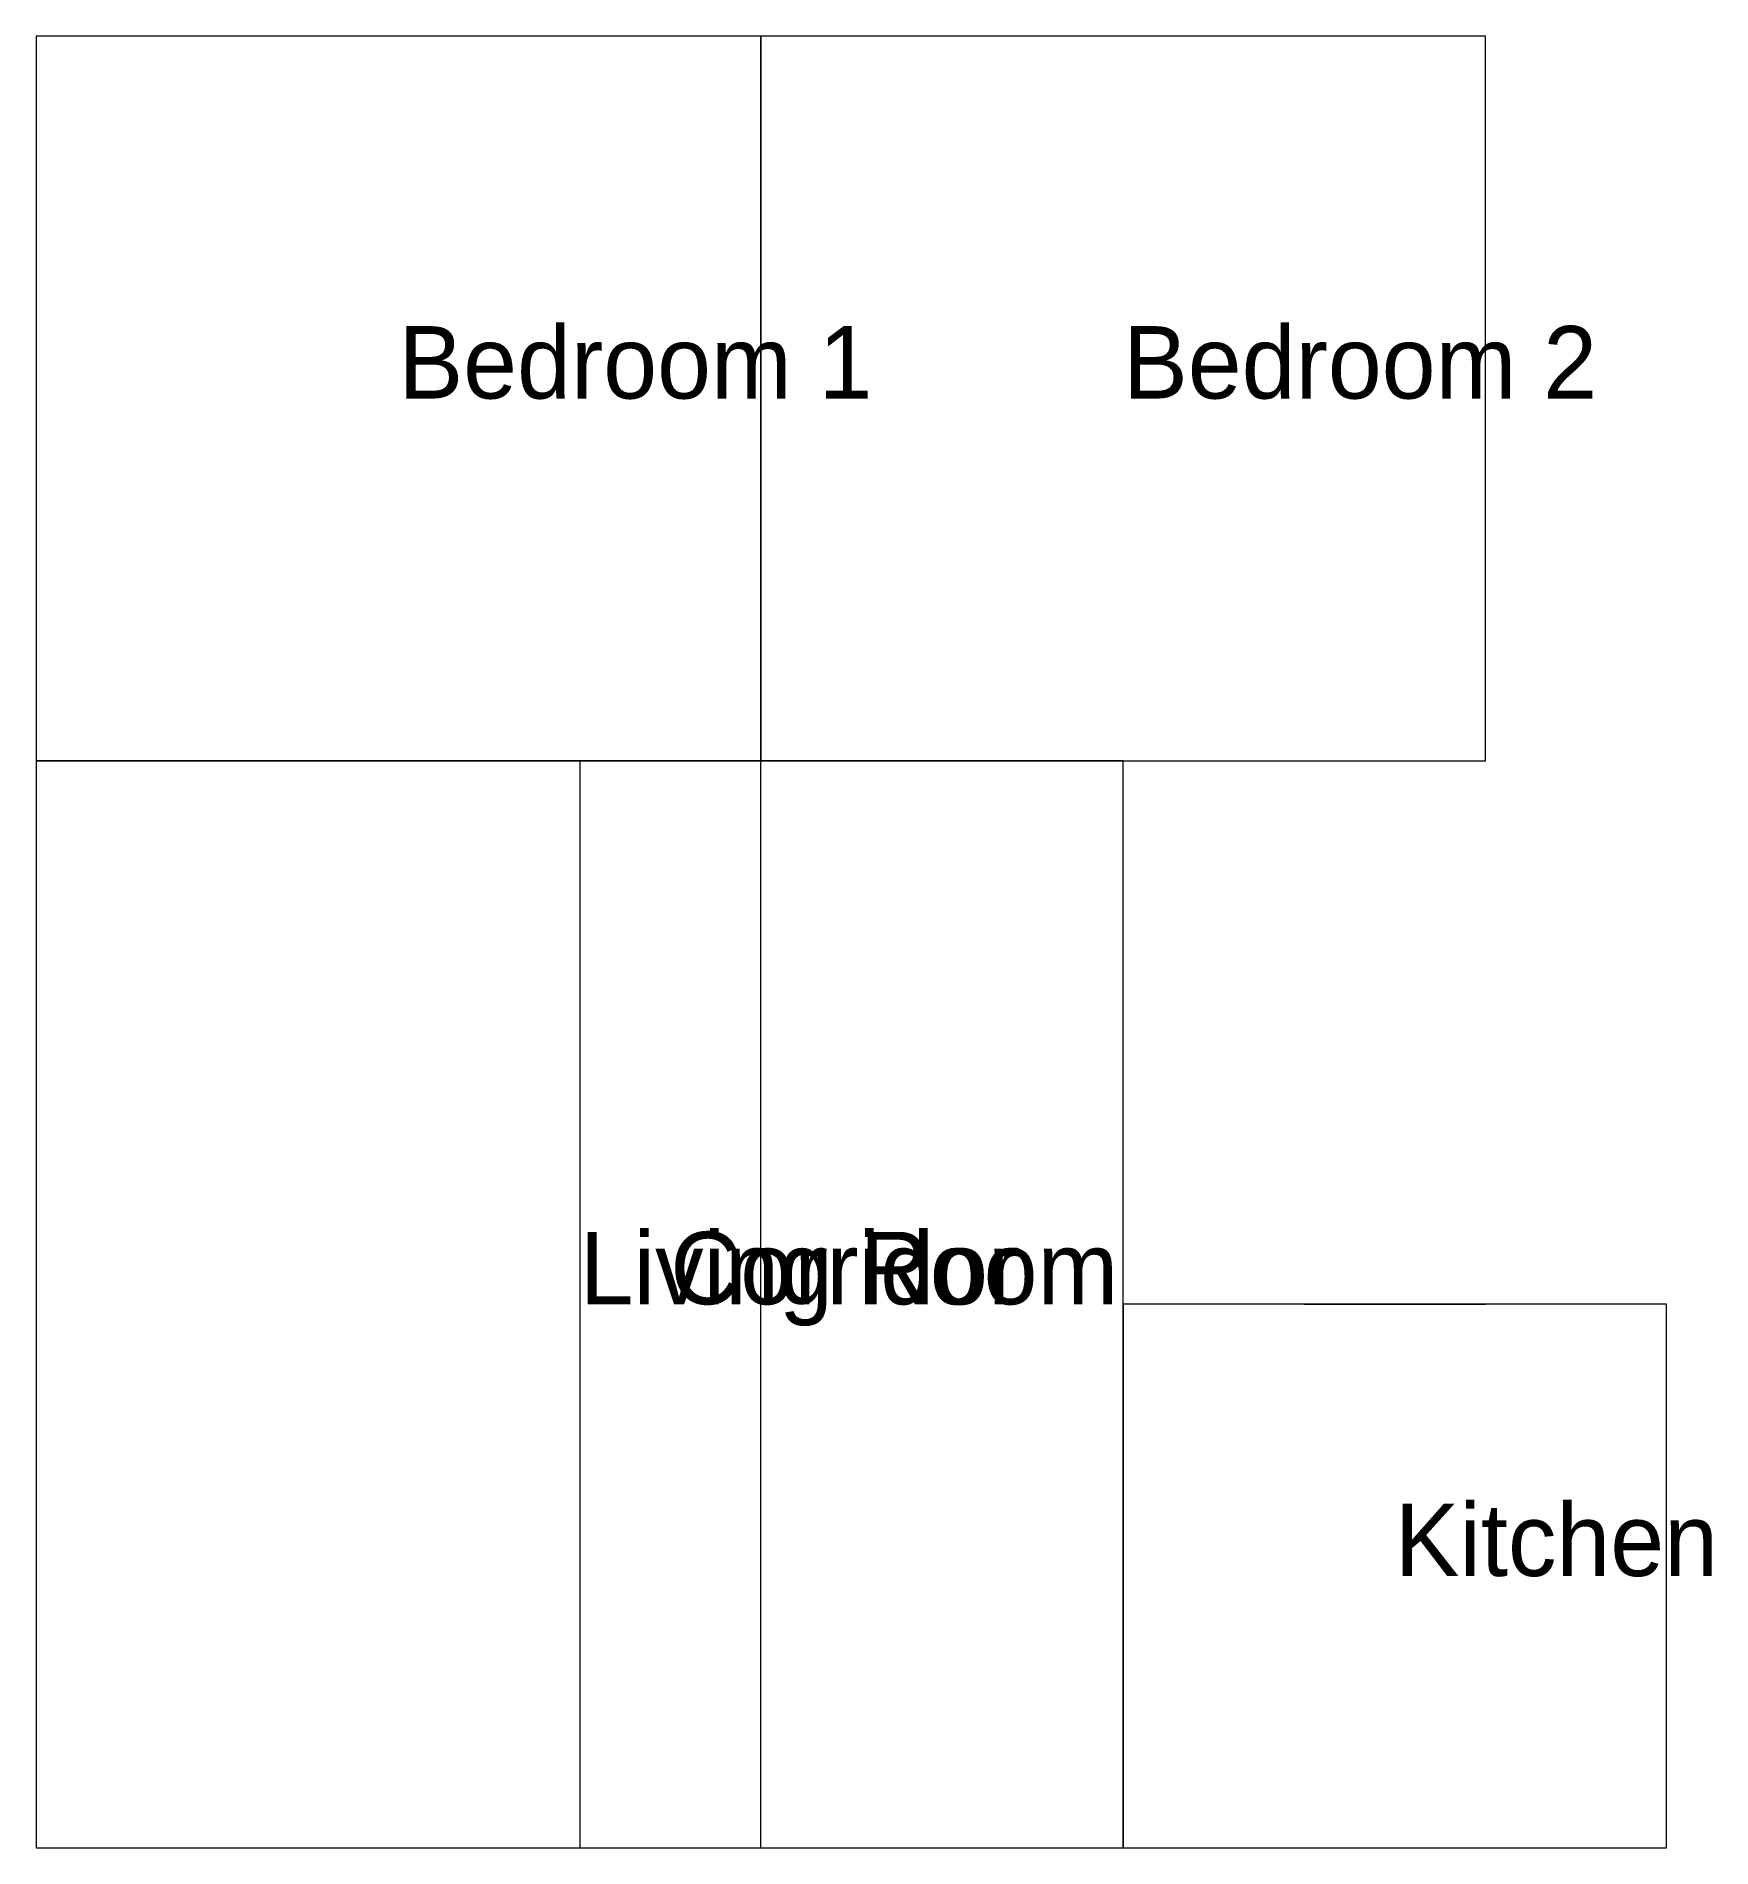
# Model space of a CAD drawing. Header units: metres. Extents: x 0 to 462, y 0 to 500.
import ezdxf

# ---------------------------------------------------------------- set-up
doc = ezdxf.new("R2010")
doc.units = ezdxf.units.M
for name, color, linetype in [('DOORS', 5, 'Continuous'), ('ROOMS', 1, 'Continuous'), ('TEXT', 2, 'Continuous'), ('WINDOWS', 6, 'Continuous')]:
    doc.layers.add(name, color=color, linetype=linetype)

msp = doc.modelspace()

# ---------------------------------------------------------------- linework, layer by layer
at = {"layer": 'DOORS', "lineweight": 5}
for p, q in [((200, 385), (200, 415)), ((200, 385), (200, 415)), ((300, 125), (300, 175)), ((300, 50), (300, 100)), ((135, 0), (165, 0))]:
    msp.add_line(p, q, dxfattribs=at)
at = {"layer": 'ROOMS', "lineweight": 5}
for points in [[(0, 300), (200, 300), (200, 500), (0, 500)], [(200, 300), (400, 300), (400, 500), (200, 500)], [(0, 0), (300, 0), (300, 300), (0, 300)], [(150, 0), (200, 0), (200, 300), (150, 300)], [(150, 0), (200, 0), (200, 300), (150, 300)], [(300, 0), (450, 0), (450, 150), (300, 150)]]:
    msp.add_lwpolyline(points, close=True, dxfattribs=at)
at = {"layer": 'WINDOWS', "lineweight": 5}
msp.add_line((350, 150), (400, 150), dxfattribs=at)

# ---------------------------------------------------------------- texts
at = {"layer": 'TEXT'}
for s, p in [('Bedroom 1', (100, 400)), ('Bedroom 2', (300, 400)), ('Living Room', (150, 150)), ('Corridor', (175, 150)), ('Kitchen', (375, 75))]:
    msp.add_text(s, height=20, dxfattribs=at).set_placement(p)

doc.saveas('drawing.dxf')
